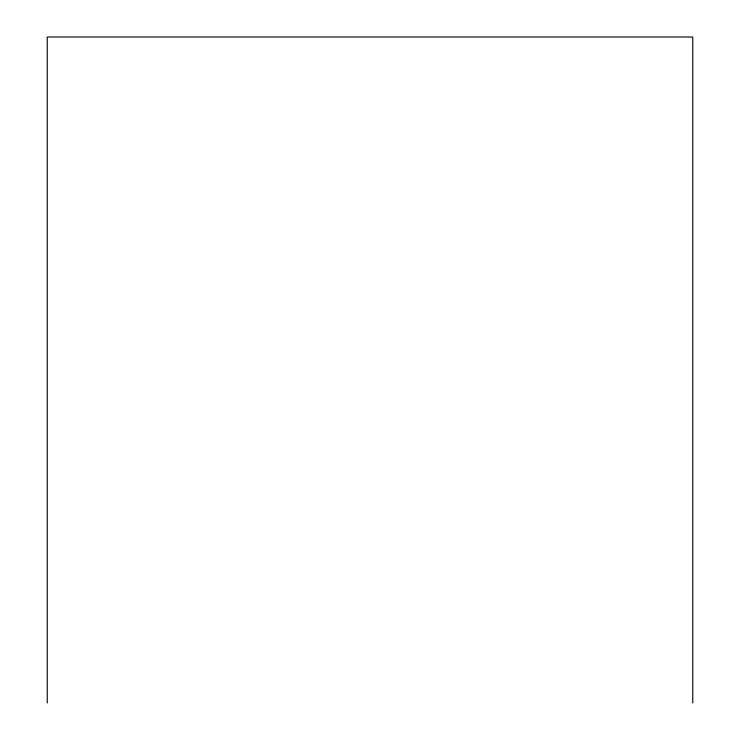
<?xml version="1.0" encoding="UTF-8"?>
<svg xmlns="http://www.w3.org/2000/svg" width="740" height="740" viewBox="0 0 740 740"><rect width="100%" height="100%" fill="white"/><g stroke="black" fill="none" stroke-linecap="round" stroke-linejoin="round"><path stroke-width="1.11" d="M692.76 703L692.76 37L47.24 37L47.24 703"/></g></svg>
